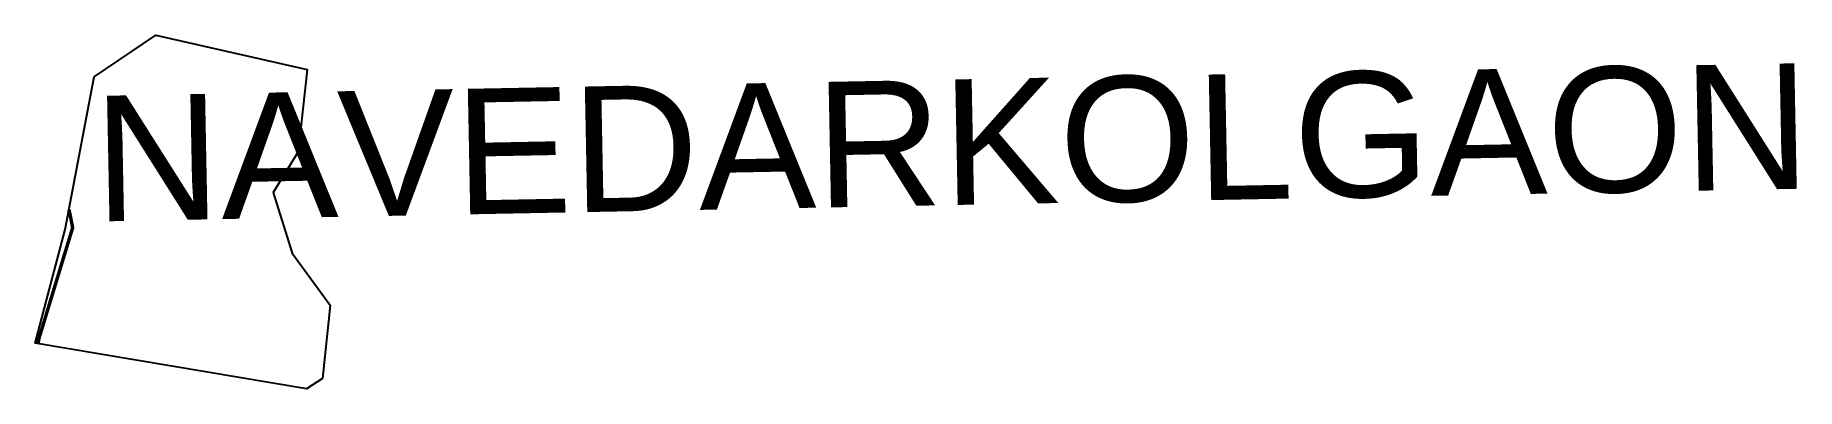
# Model space of a CAD drawing. Header units: metres. Extents: x 274939 to 276463, y 2079321 to 2079627.
import ezdxf

# ---------------------------------------------------------------- set-up
doc = ezdxf.new("R2010")
doc.units = ezdxf.units.M
for name, color, linetype in [('HAZARDS LINE', 1, 'Continuous'), ('village', 3, 'Continuous'), ('VILLAGE NAME', 250, 'Continuous')]:
    doc.layers.add(name, color=color, linetype=linetype)
doc.styles.get("Standard").update_dxf_attribs({"font": 'simplex.shx'})

msp = doc.modelspace()

# ---------------------------------------------------------------- linework, layer by layer
at = {"layer": 'HAZARDS LINE', "lineweight": 0}
msp.add_lwpolyline([(274940.9, 2079359.7, 3, 3, 0), (274941.9, 2079364.6, 3, 3, 0), (274971, 2079460.3, 3, 3, 0), (274967.8, 2079476, 3, 3, 0)], format="xyseb", dxfattribs=at)
at = {"layer": 'village', "color": 3}
msp.add_polyline3d([(275161.1, 2079438.3, 0), (275193.8, 2079393.2, 0), (275187.1, 2079329.6, 0), (275173.5, 2079320.7, 0), (274938.6, 2079360.1, 0), (274964.5, 2079458.6, 0), (274989.5, 2079590.9, 0), (275042.9, 2079627, 0), (275174.1, 2079597.3, 0), (275166.1, 2079526, 0), (275144.6, 2079490.8, 0)], close=True, dxfattribs=at)

# ---------------------------------------------------------------- texts
at = {"layer": 'VILLAGE NAME', "insert": (274988.3, 2079574.3), "char_height": 108.748, "attachment_point": 1, "rotation": 1.1028}
msp.add_mtext_dynamic_manual_height_columns('{\\fArial|b0|i0|c0|p34;NAVEDARKOLGAON}', width=726.929, gutter_width=543.7, heights=[0], dxfattribs=at)

doc.saveas('drawing.dxf')
